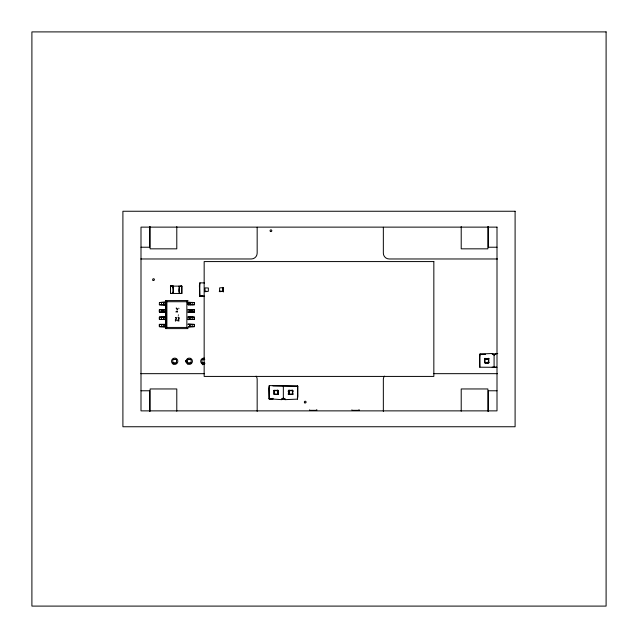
<?xml version="1.0" encoding="UTF-8"?>
<svg xmlns="http://www.w3.org/2000/svg" width="638" height="638" viewBox="0 0 638 638"><rect width="100%" height="100%" fill="white"/><g stroke="black" fill="none" stroke-linecap="round" stroke-linejoin="round"><path stroke-width="0.96" d="M159.356 304.757L165.665 304.988L159.356 304.757L159.404 302.508L165.665 302.149L159.404 302.508M165.744 300.578L165.728 328.602L166.885 327.438L166.893 301.726L165.744 300.578L165.728 328.602L188.019 328.602L186.862 327.438L186.854 301.726L188.011 300.554L165.705 300.594M194.367 312.078L194.343 309.805L188.074 309.574L188.074 312.301L194.367 312.078L194.383 309.813L188.074 309.574M173.073 293.528L170.498 293.432L170.474 286.127L170.498 293.432L172.731 293.472L181.798 293.456L181.814 286.135L170.474 286.127L173.073 286.055M165.665 309.558L159.372 309.789L159.404 312.054L162.196 312.07L162.219 309.797L165.665 309.558L165.665 312.285L159.356 312.054L159.372 309.789L162.219 309.797M188.074 312.301L191.528 312.07L191.544 309.789M204.591 296.271L199.67 296.04L199.901 282.833L204.591 282.945M273.024 399.037L269.045 398.79L269.276 385.583L297.779 386.357L297.922 396.206L297.412 399.133L285.066 399.651L283.344 398.79L281.462 398.83M297.412 399.133L297.635 385.926L272.936 385.878M492.161 367.161L496.906 367.289L479.792 367.217L480.023 354.01L492.369 353.492L494.091 354.353L495.965 354.313M204.989 291.215L205.045 287.897L208.371 288.001L208.307 291.319L204.67 291.622L206.273 291.622M219.568 291.215L219.631 287.897L223.276 287.602L223.276 291.622L219.568 291.215L219.257 291.622L220.86 291.622M222.893 291.319L222.957 288.001M274.037 394.364L274.037 390.344L274.037 394.364L278.056 394.364L278.056 390.344L274.037 390.344M277.682 394.069L278.056 390.344L278.056 394.364L274.356 393.965M292.26 394.069L292.643 390.344L292.643 394.364L288.942 393.965L289.197 390.919L288.623 390.344L288.623 394.364L292.643 394.364L292.643 390.344L288.623 390.344L288.623 394.364M485.103 362.4L488.804 362.799L488.23 362.224L484.784 362.799L484.784 358.779L484.784 362.799L488.804 362.799L488.804 358.779L484.784 358.779L488.804 358.779M488.429 362.496L488.493 359.178L485.167 359.074M178.895 317.931L178.72 318.801L178.871 317.572L178.847 318.378M288.623 393.104L288.679 391.668L288.623 392.099M175.745 317.62L176.471 318.29L175.745 317.62L175.897 318.171M161.51 312.054L161.661 309.813M161.51 319.351L161.661 317.11L165.665 316.855L165.665 319.582L159.356 319.351L159.372 317.086L165.665 316.855M161.51 326.648L161.661 324.407L165.657 324.399L165.665 326.879L159.356 326.648L159.372 324.383L165.657 324.399M192.078 312.054L192.237 309.805M188.074 319.598L192.078 319.351L192.237 317.102L194.383 317.11L194.367 319.375L188.074 319.598L188.074 316.871L192.237 317.102M288.623 392.952L288.679 391.652L288.679 392.099M178.895 308.688L178.807 308.194M480.023 354.01L479.505 356.937L479.792 367.217M172.97 293.528L172.826 293.121A12.848 12.848 0 0 0 172.826 286.462L172.826 286.175M179.469 293.4L179.453 293.121A12.848 12.848 0 0 1 179.453 286.462L181.782 286.151M172.826 293.408C173.791 291.726 172.467 287.323 173.265 286.055M179.015 286.055C180.004 287.379 178.185 291.311 179.541 293.456L181.798 293.456L181.814 286.135M199.901 282.833L199.383 285.76L199.901 296.383L202.717 295.801M269.276 385.583L268.757 388.51L269.276 399.133L273.024 398.351M178.281 315.347L178.496 314.901M176.83 309.358L177.101 309.366M316.432 410.346L316.919 409.851L316.448 410.33L310.036 410.338L309.558 409.851M358.731 410.346L359.218 409.851L358.739 410.33L352.336 410.338L351.849 409.851M269.045 398.79L281.621 399.651L283.344 397.929L285.066 399.651M497.744 353.627L495.814 353.492L494.091 355.214L492.369 353.492M223.276 287.602L223.276 291.622M281.621 399.651L283.344 398.79L285.234 398.798M492.201 354.345L494.091 354.353L495.814 353.492M202.334 364.753L204.854 363.508M179.302 293.528L181.718 293.305M189.606 326.648L188.074 327.007L194.383 326.648L194.383 324.407L188.074 324.168L194.383 324.407L194.343 326.648L191.528 326.656L189.606 326.648L189.59 324.399M176.519 359.417L172.85 359.417L172.85 363.094L176.519 363.094L176.519 359.417L172.85 359.417M172.85 363.094L176.519 363.094M191.105 359.417L187.428 359.417L187.428 363.094L191.105 363.094L191.105 359.417L187.428 359.417L188.792 359.673M187.428 363.094L191.105 363.094M204.774 359.417L202.015 359.417L202.015 363.094L203.857 362.711M176.582 308.202L176.144 308.138L176.774 308.409M170.601 286.207L172.029 286.191M190.618 304.765L194.383 304.757L194.383 302.508L188.074 302.276L188.09 304.765L190.618 304.765L190.268 302.492L188.074 302.276L188.234 304.765L190.268 302.492L194.383 302.508L194.343 304.757L188.09 304.765M162.196 312.07L165.665 312.285M188.074 316.871L194.343 317.102L194.367 319.375L192.078 319.351M165.665 319.582L159.404 319.351L159.404 317.102L161.661 317.11M191.528 312.07L194.343 312.054M140.998 247.225L149.611 247.225L149.611 226.434M497.002 247.225L488.389 247.225L488.389 226.434M140.815 258.972L251.348 258.972A5.814 5.814 0 0 0 257.162 253.158L257.162 227.272M497.496 258.972L389.156 258.972A5.814 5.814 0 0 1 383.342 253.158L383.342 227.272M166.893 301.726L186.854 301.726M175.785 311.862L177.547 311.862M166.885 327.438L186.862 327.438M185.674 361.73L186.495 361.73L186.073 360.406L186.081 361.698L186.942 362.703L186.081 361.698L186.073 360.406L187.165 362.703L186.081 361.698L186.495 361.73M202.015 363.094L204.774 363.094M140.815 373.669L204.543 373.669M433.88 373.669L497.496 373.669M140.998 390.775L149.611 390.775L149.611 411.566M497.002 390.775L488.389 390.775L488.389 411.566M479.904 354.289L485.574 354.313M161.661 324.407L159.372 324.383L159.404 326.648L165.665 326.879L165.505 324.391L163.472 326.664L163.121 324.391M180.251 286.199L181.678 286.239M170.553 293.344L172.746 293.472M288.998 390.647L292.324 390.743M274.42 390.647L277.737 390.743M219.552 291.239L222.965 291.359M204.965 291.239L206.672 291.303M199.67 296.04L204.511 296.367M177.723 309.374L177.372 309.159M203.378 359.673L202.015 359.417L203.857 359.8M178.449 317.461L178.138 317.174L178.52 317.884M178.249 317.214L178.496 317.636M177.029 310.913L177.173 311.862L177.141 311.105M177.236 308.88L177.5 309.302M288.679 392.912L288.623 392.218M297.635 385.926L297.779 386.357M172.746 286.119L172.97 287.06M164.141 302.508L164.149 304.757M192.237 302.508L192.237 304.749M192.237 324.399L192.237 326.648M190.268 309.789L190.276 312.07M190.268 317.086L190.276 319.367M190.268 324.383L190.276 326.664M163.464 302.492L163.472 304.773M163.464 309.789L163.472 312.07M163.464 317.086L163.472 319.367M161.502 302.508L161.51 304.757M189.59 309.805L189.598 312.054M189.59 317.102L189.598 319.351M164.149 309.805L164.149 312.054M164.149 317.102L164.149 319.351M494.091 354.353L494.091 367.217M487.879 226.578L487.879 248.836L461.21 248.836L461.21 226.578M487.879 411.207L487.879 388.957L461.21 388.957L461.21 411.207M383.342 411.382L383.342 379.482A5.814 5.814 0 0 1 384.403 376.133M283.344 385.926L283.344 398.79M257.162 411.382L257.162 379.482A5.814 5.814 0 0 0 256.093 376.133M178.855 319.303L178.855 321.153M178.473 319.303L178.473 320.691L176.917 320.691L176.917 319.471M176.79 226.578L176.79 248.836L150.121 248.836L150.121 226.578M176.79 411.207L176.79 388.957L150.121 388.957L150.121 411.207M175.785 319.391L175.785 320.691M175.41 319.391L175.41 321.153M204.399 364.37A3.158 3.158 0 0 1 200.699 361.26A3.158 3.158 0 0 1 204.399 358.149M223.587 291.558A2.871 2.871 0 0 1 223.332 291.861M222.702 287.379A2.871 2.871 0 0 1 223.587 288.177M278.479 394.132A2.871 2.871 0 0 1 278.112 394.611M277.482 390.129A2.871 2.871 0 0 1 278.479 391.094M293.169 393.965A2.871 2.871 0 0 1 292.698 394.611M288.567 394.611A2.871 2.871 0 0 1 288.097 393.965M288.097 391.269A2.871 2.871 0 0 1 289.197 390.129M292.068 390.129A2.871 2.871 0 0 1 293.169 391.269M488.995 362.376A2.871 2.871 0 0 1 487.296 363.357M486.3 363.357A2.871 2.871 0 0 1 484.601 362.376M484.601 358.684A2.871 2.871 0 0 1 485.032 358.269M488.564 358.269A2.871 2.871 0 0 1 488.995 358.684M606.1 31.9L31.9 31.9L31.9 606.1L606.1 606.1L606.1 31.9M515.097 211.25L122.903 211.25L122.903 426.75L515.097 426.75L515.097 211.25M497.002 227.128L140.998 227.128L140.998 410.872L497.002 410.872L497.002 227.128M433.84 261.58L204.16 261.58L204.16 376.42L433.84 376.42L433.84 261.58M153.048 280.313A0.877 0.877 0 0 0 154.412 279.643A0.877 0.877 0 0 0 153.152 278.798A0.877 0.877 0 0 0 153.048 280.313M173.105 363.995A3.158 3.158 0 0 0 177.843 361.26A3.158 3.158 0 0 0 173.105 358.524A3.158 3.158 0 0 0 173.105 363.995M187.692 363.995A3.158 3.158 0 0 0 192.429 361.26A3.158 3.158 0 0 0 187.692 358.524A3.158 3.158 0 0 0 187.692 363.995M270.504 231.482A0.877 0.877 0 0 0 271.82 230.725A0.877 0.877 0 0 0 270.504 229.967A0.877 0.877 0 0 0 270.504 231.482M304.781 402.857A0.877 0.877 0 0 0 306.096 402.092A0.877 0.877 0 0 0 304.781 401.334A0.877 0.877 0 0 0 304.781 402.857"/></g></svg>
